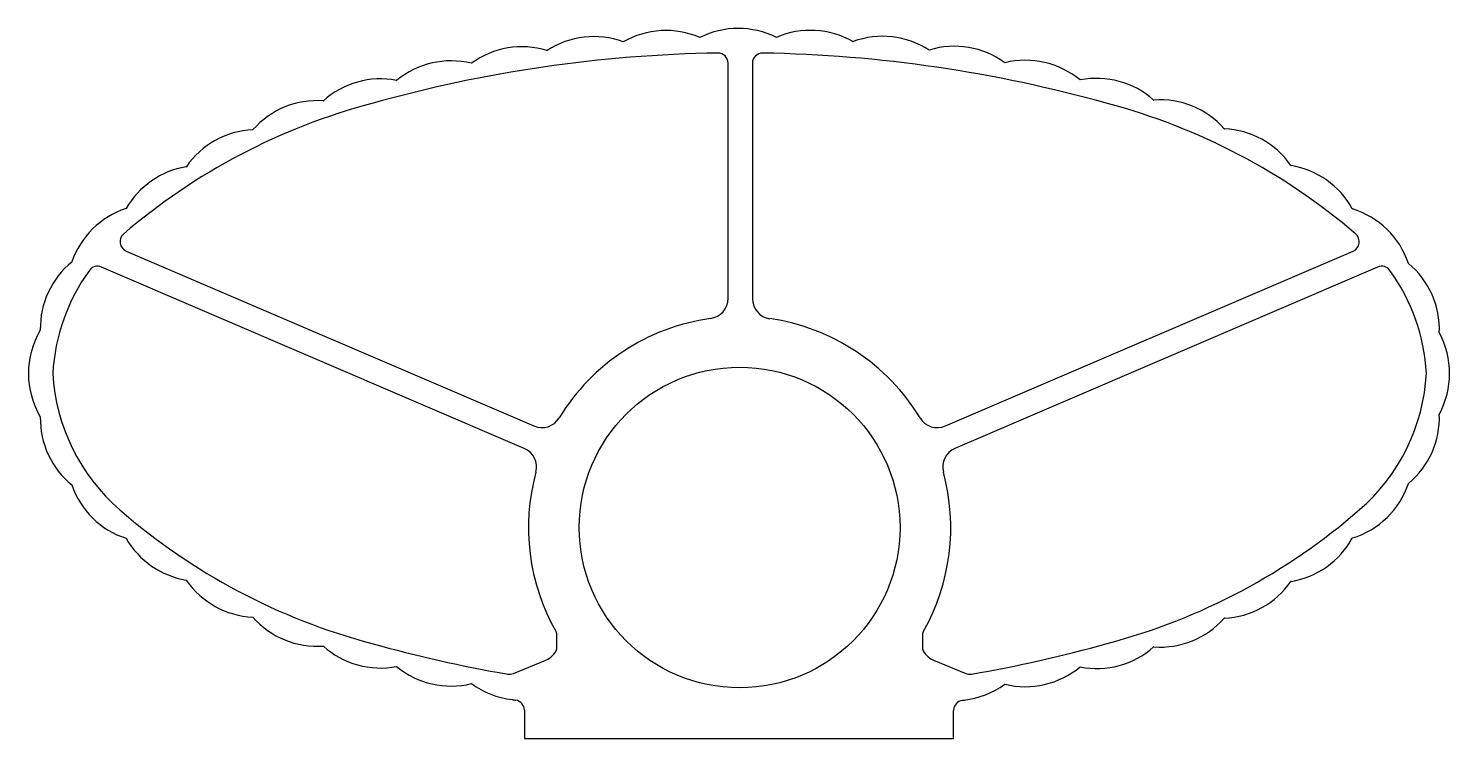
# Model space of a CAD drawing. Extents: x 85.6 to 155.6, y 120.4 to 155.4.
import ezdxf

# ---------------------------------------------------------------- set-up
doc = ezdxf.new("R2010")
doc.units = 0
doc.layers.get('0').update_dxf_attribs({"linetype": 'CONTINUOUS'})

msp = doc.modelspace()

# ---------------------------------------------------------------- linework, layer by layer
at = {"color": 7, "linetype": 'CONTINUOUS'}
for p, q in [((120.1, 142.1), (120.1, 153.692)), ((121.3, 153.691), (121.3, 142.091)), ((90.45, 144.435), (110.534, 135.813)), ((130.804, 135.813), (150.888, 144.435)), ((110.06, 134.71), (89.242, 143.647)), ((152.095, 143.647), (131.277, 134.71)), ((111.669, 124.826), (111.669, 125.579)), ((129.669, 125.579), (129.669, 124.826)), ((109.523, 123.613), (111.126, 124.279)), ((130.212, 124.279), (131.815, 123.613)), ((110.066, 121.805), (110.066, 120.406)), ((131.211, 120.406), (131.211, 121.795)), ((110.066, 120.406), (131.211, 120.406))]:
    msp.add_line(p, q, dxfattribs=at)
msp.add_circle((120.669, 130.809), 7.9, dxfattribs=at)
for centre, radius, start, end in [((120.6, 151.193), 4.213, 63.49807, 116.62595), ((113.484, 150.789), 4.213, 69.8855, 123.01338), ((114.936, 154.754), 0.01, 249.8855, 299.81967), ((117.036, 151.09), 4.213, 66.69179, 119.81967), ((118.707, 154.969), 0.01, 246.69179, 296.62595), ((122.484, 154.973), 0.01, 243.49807, 293.43223), ((124.163, 151.098), 4.213, 60.30435, 113.43223), ((126.255, 154.766), 0.01, 240.30435, 290.23852), ((127.716, 150.804), 4.213, 57.11064, 110.23852), ((120.67, 87.219), 66.982, 90.92209, 105.69333), ((109.954, 150.29), 4.213, 73.07922, 126.2071), ((111.183, 154.33), 0.01, 253.07922, 303.01338), ((119.6, 153.692), 0.5, 360, 90.92209), ((121.8, 153.691), 0.5, 89.02459, 180), ((120.668, 87.219), 66.982, 74.30667, 89.02459), ((130.009, 154.35), 0.01, 237.11064, 287.0448), ((131.247, 150.313), 4.213, 53.91692, 107.0448), ((106.457, 149.595), 4.213, 76.27293, 129.46734), ((107.459, 153.697), 0.01, 256.27293, 306.2071), ((133.734, 153.726), 0.01, 233.91692, 283.85108), ((134.745, 149.625), 4.213, 50.31697, 103.85108), ((102.985, 148.706), 4.213, 79.24846, 131.92515), ((103.773, 152.855), 0.01, 259.24846, 309.46734), ((137.442, 152.875), 0.01, 230.31697, 281.14616), ((138.258, 148.732), 4.213, 48.27553, 101.14616), ((110.459, 121.82), 30.913, 104.81986, 130.64926), ((99.863, 147.636), 4.213, 85.92301, 138.70511), ((100.164, 151.848), 0.01, 265.92301, 311.92515), ((130.879, 121.82), 30.913, 49.35074, 75.18014), ((141.069, 151.884), 0.01, 228.27553, 274.27767), ((141.384, 147.673), 4.213, 41.49557, 94.27767), ((96.89, 146.204), 4.213, 92.70297, 145.48507), ((96.691, 150.423), 0.01, 272.70297, 318.70511), ((144.547, 150.471), 0.01, 221.49557, 267.49771), ((144.362, 146.252), 4.213, 34.71561, 87.49771), ((94.106, 144.432), 4.213, 99.48293, 150.15884), ((93.41, 148.597), 0.01, 279.48293, 325.48507), ((147.834, 148.657), 0.01, 214.71561, 260.71775), ((147.153, 144.489), 4.213, 28.73198, 80.71775), ((91.756, 142.52), 4.213, 108.1199, 160.90713), ((90.443, 146.533), 0.01, 288.1199, 330.15884), ((150.856, 146.519), 0.01, 208.73198, 252.98788), ((149.62, 142.481), 4.213, 18.61575, 72.98788), ((90.647, 144.894), 0.5, 130.64926, 246.76583), ((150.691, 144.894), 0.5, 293.23417, 49.35074), ((90.437, 140.63), 4.213, 129.23621, 181.11989), ((87.766, 143.901), 0.01, 309.23621, 340.90713), ((89.045, 143.188), 0.5, 66.76583, 144.13789), ((152.293, 143.188), 0.5, 35.86211, 113.23417), ((153.622, 143.829), 0.01, 198.61575, 230.28667), ((150.924, 140.58), 4.213, 357.60549, 50.28667), ((96.397, 137.873), 9.572, 144.13789, 176.83951), ((144.941, 137.873), 9.572, 3.16049, 35.86211), ((119.1, 142.1), 1, 277.91118, 360), ((122.3, 142.091), 1, 180, 261.77482), ((120.669, 130.809), 10.4, 97.91118, 148.69768), ((120.669, 130.809), 10.4, 31.30232, 81.77482), ((89.851, 138.401), 4.213, 149.44898, 210.5896), ((86.215, 140.548), 0.01, 329.44898, 1.11989), ((155.143, 140.404), 0.01, 177.60549, 208.31342), ((151.425, 138.401), 4.213, 331.68658, 28.31342), ((96.397, 138.929), 9.572, 183.16049, 229.16406), ((144.941, 138.929), 9.572, 310.85085, 356.83951), ((90.437, 136.172), 4.213, 178.84153, 230.80237), ((110.928, 136.731), 1, 246.76583, 328.69768), ((130.409, 136.731), 1, 211.30232, 293.23417), ((150.924, 136.222), 4.213, 309.71333, 2.39451), ((155.143, 136.398), 0.01, 151.68658, 182.39451), ((109.666, 133.791), 1, 344.83398, 66.76583), ((131.672, 133.791), 1, 113.23417, 195.16602), ((120.669, 130.809), 10.4, 164.83398, 209.45693), ((120.669, 130.809), 10.4, 330.54307, 15.16602), ((91.756, 134.282), 4.213, 199.05429, 251.93236), ((149.62, 134.321), 4.213, 287.01212, 341.38425), ((153.622, 132.973), 0.01, 129.71333, 161.38425), ((110.459, 154.982), 30.913, 228.90172, 255.19674), ((130.879, 154.983), 30.913, 284.8033, 311.10276), ((94.106, 132.37), 4.213, 209.7889, 260.57481), ((147.153, 132.313), 4.213, 279.28225, 331.26802), ((150.856, 130.283), 0.01, 107.01212, 151.26802), ((96.89, 130.598), 4.213, 214.45719, 267.35477), ((144.362, 130.55), 4.213, 272.50229, 325.28439), ((147.834, 128.145), 0.01, 99.28225, 145.28439), ((99.863, 129.166), 4.213, 221.23715, 274.13473), ((141.384, 129.129), 4.213, 265.72233, 318.50443), ((144.547, 126.331), 0.01, 92.50229, 138.50443), ((110.743, 125.202), 1, 22.13904, 29.45693), ((130.595, 125.202), 1, 150.54307, 157.86096), ((102.985, 128.096), 4.213, 228.01711, 280.81529), ((120.669, 189.574), 66.973, 254.31286, 260.17964), ((110.743, 125.202), 1, 292.54918, 337.86096), ((130.595, 125.202), 1, 202.13904, 247.45082), ((120.669, 189.574), 66.973, 279.82036, 285.68714), ((138.258, 128.07), 4.213, 258.85384, 311.72447), ((141.069, 124.918), 0.01, 85.72233, 131.72447), ((106.457, 127.207), 4.213, 230.46891, 283.7904), ((134.745, 127.177), 4.213, 256.14892, 309.68303), ((137.442, 123.927), 0.01, 78.85384, 129.68303), ((109.331, 124.075), 0.5, 260.17964, 292.54918), ((132.006, 124.075), 0.5, 247.45082, 279.82036), ((109.954, 126.512), 4.213, 233.72956, 263.34982), ((131.247, 126.489), 4.213, 276.52617, 306.08308), ((133.734, 123.076), 0.01, 76.14892, 126.08308), ((120.669, 189.574), 68.173, 260.54172, 260.69543), ((109.566, 121.805), 0.5, 0, 80.69543), ((131.711, 121.795), 0.5, 99.25286, 180), ((120.669, 189.574), 68.173, 279.25286, 279.33426)]:
    msp.add_arc(centre, radius, start, end, dxfattribs=at)

doc.saveas('drawing.dxf')
